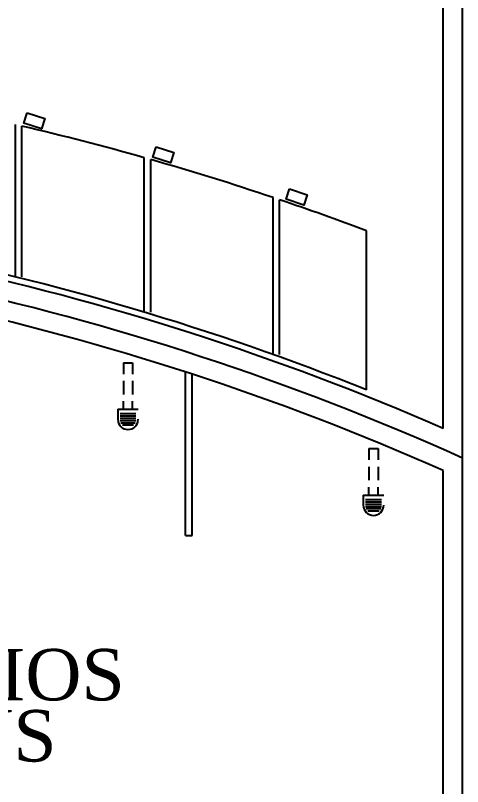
# Model space of a CAD drawing. Header units: millimetres. Extents: x 209.8 to 281.8, y 45 to 110.
# Drawn here: x 230.095 to 231.83, y 89.65 to 92.646 of the extents above; entities that cross this region are included whole.
import ezdxf

# ---------------------------------------------------------------- set-up
doc = ezdxf.new("R2010")
doc.units = ezdxf.units.MM
doc.header["$LTSCALE"] = 0.65
for name, color, linetype in [('mobiliario', 30, 'Continuous'), ('murodelgado', 1, 'Continuous'), ('murosgrueso', 5, 'Continuous')]:
    doc.layers.add(name, color=color, linetype=linetype)
doc.styles.get("Standard").update_dxf_attribs({"font": 'times.ttf'})

msp = doc.modelspace()

# ---------------------------------------------------------------- linework, layer by layer
at = {"layer": 'mobiliario'}
for p, q in [((230.0945, 91.6298), (230.0945, 92.2218)), ((230.1195, 91.6298), (230.1195, 92.216)), ((230.5945, 91.4927), (230.5945, 92.0927)), ((230.6195, 91.4927), (230.6195, 92.0856)), ((231.0945, 91.3281), (231.0945, 91.9381)), ((231.1195, 91.3281), (231.1195, 91.9296)), ((231.4577, 91.1905), (231.4577, 91.809)), ((230.5138, 91.2965), (230.549, 91.2965)), ((230.5138, 91.2965), (230.5138, 91.2525)), ((230.549, 91.2965), (230.549, 91.2525)), ((230.755, 90.6251), (230.755, 91.2603)), ((230.5138, 91.2261), (230.5138, 91.1734)), ((230.549, 91.2261), (230.549, 91.1734)), ((230.78, 90.6251), (230.78, 91.2522)), ((230.5138, 91.1162), (230.5138, 91.147)), ((230.549, 91.1162), (230.549, 91.147)), ((230.4918, 91.1162), (230.571, 91.1162)), ((230.4918, 91.1162), (230.4918, 91.0766)), ((230.5006, 91.0986), (230.5622, 91.0986)), ((230.5006, 91.0898), (230.5622, 91.0898)), ((230.5006, 91.081), (230.5622, 91.081)), ((230.5006, 91.0722), (230.5622, 91.0722)), ((230.5036, 91.0634), (230.5592, 91.0634)), ((230.5098, 91.0546), (230.5529, 91.0546)), ((231.4667, 90.9626), (231.4667, 90.9187)), ((231.4667, 90.9626), (231.5019, 90.9626)), ((231.5019, 90.9626), (231.5019, 90.9187)), ((231.4667, 90.8923), (231.4667, 90.8395)), ((231.5019, 90.8923), (231.5019, 90.8395)), ((231.4667, 90.7823), (231.4667, 90.8131)), ((231.5019, 90.7823), (231.5019, 90.8131)), ((231.4447, 90.7823), (231.5239, 90.7823)), ((231.4447, 90.7823), (231.4447, 90.7427)), ((231.4535, 90.7647), (231.5151, 90.7647)), ((231.4535, 90.7559), (231.5151, 90.7559)), ((231.4535, 90.7471), (231.5151, 90.7471)), ((231.4535, 90.7383), (231.5151, 90.7383)), ((231.4565, 90.7295), (231.5122, 90.7295)), ((231.4628, 90.7207), (231.5059, 90.7207)), ((230.755, 90.6251), (230.78, 90.6251))]:
    msp.add_line(p, q, dxfattribs=at)
for points in [[(230.1404, 92.2675), (230.209, 92.2447), (230.1957, 92.2047), (230.1271, 92.2275)], [(230.641, 92.1356), (230.7096, 92.1127), (230.6962, 92.0727), (230.6277, 92.0956)], [(231.1584, 91.972), (231.227, 91.9491), (231.2137, 91.9091), (231.1451, 91.932)]]:
    msp.add_lwpolyline(points, close=True, dxfattribs=at)
for centre, radius, start, end in [((227.605, 81.5449), 10.9633, 74.1762, 76.74098), ((227.605, 81.5449), 10.9633, 71.44067, 74.04036), ((227.605, 81.5699), 10.3633, 68.17593, 89.41894), ((227.605, 81.5449), 10.9633, 69.42627, 71.30279), ((230.5314, 91.0766), 0.0396, 180, 360), ((231.4843, 90.7427), 0.0396, 180, 360)]:
    msp.add_arc(centre, radius, start, end, dxfattribs=at)
at = {"layer": 'murodelgado'}
for p, q in [((231.755, 91.041), (231.755, 94.2475)), ((231.755, 87.074), (231.755, 90.8771))]:
    msp.add_line(p, q, dxfattribs=at)
for radius, start, end in [(10.3633, 66.39367, 89.58534), (10.2133, 66.0254, 89.57925)]:
    msp.add_arc((227.605, 81.5449), radius, start, end, dxfattribs=at)
at = {"layer": 'murosgrueso'}
msp.add_line((231.83, 86.9219), (231.83, 95.8211), dxfattribs=at)
msp.add_arc((227.605, 81.5449), 10.2883, 65.75374, 90, dxfattribs=at)

# ---------------------------------------------------------------- texts
for s, p in [('SANITÁRIOS', (228.7231, 89.9847)), ('HOMENS', (228.9787, 89.7473))]:
    msp.add_text(s, height=0.2).set_placement(p)

doc.saveas('drawing.dxf')
